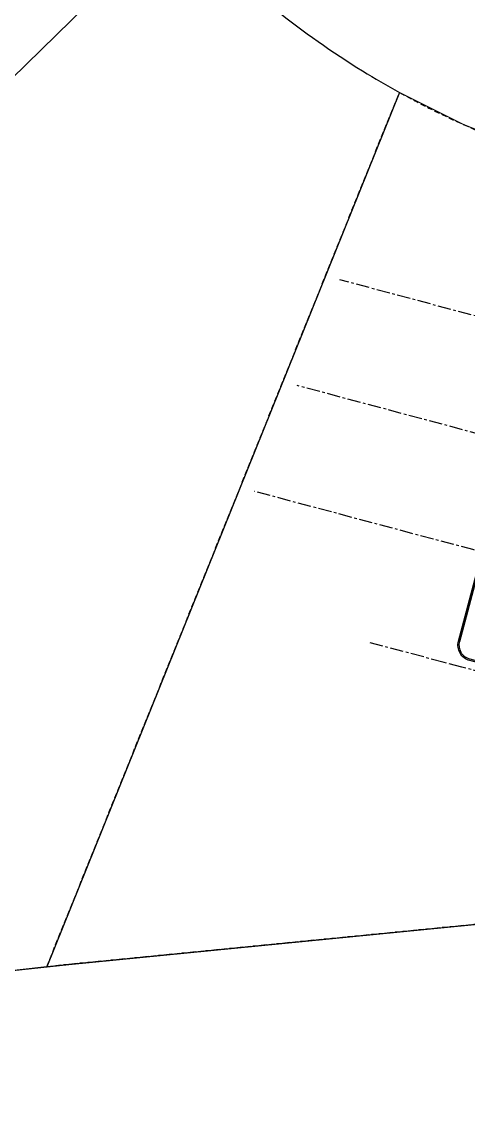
# Model space of a CAD drawing. Header units: metres. Extents: x 689715 to 690980, y 1005284 to 1006835.
# Drawn here: x 690348 to 690560, y 1005284 to 1005796 of the extents above; entities that cross this region are included whole.
import ezdxf

# ---------------------------------------------------------------- set-up
doc = ezdxf.new("R2010")
doc.units = ezdxf.units.M
doc.linetypes.add('CENTER', pattern=[2, 1.25, -0.25, 0.25, -0.25])
doc.linetypes.add('DASHED2', pattern=[0.375, 0.25, -0.125])
for name, color, linetype in [('_POLIGONO-FASE II-III', 7, 'Continuous'), ('C-CALLE-ACERA', 8, 'Continuous'), ('C-LOTE-LINEA', 230, 'Continuous'), ('CALLES-CENTRO', 2, 'CENTER'), ('G-Poligono efectivo', 40, 'Continuous'), ('POLIGONO EFECTIVO FIII', 6, 'Continuous')]:
    doc.layers.add(name, color=color, linetype=linetype)

msp = doc.modelspace()

# ---------------------------------------------------------------- linework, layer by layer
at = {"layer": '_POLIGONO-FASE II-III', "linetype": 'Continuous', "lineweight": -3}
for points in [[(689892.06, 1005704.257), (690338.276, 1005930.553), (690424.062, 1005842.8), (690430.905, 1005835.8, 0.0610247), (690509.709, 1005772.745, 0.0121779), (690527.163, 1005762.552), (690360.133, 1005348.607), (690322.134, 1005344.37), (690310.788, 1005342.265), (690274.717, 1005336.681), (690235.613, 1005325.536), (690229.787, 1005324.268), (690202.492, 1005310.04), (690183.587, 1005304.504), (690172.035, 1005302.36), (690147.273, 1005301.453), (690124.88, 1005312.699), (690101.341, 1005307.863), (690018.09, 1005284.454), (690012.303, 1005298.409), (689918.077, 1005525.64)], [(689972.112, 1005395.332), (690098.665, 1005519.049), (690104.274, 1005530.478), (690245.001, 1005668.051), (690251.135, 1005678.942), (690421.466, 1005845.456), (690424.062, 1005842.8), (690430.905, 1005835.8, 0.0610247), (690509.709, 1005772.745, 0.0121779), (690527.163, 1005762.552), (690360.133, 1005348.607), (690322.134, 1005344.37), (690310.788, 1005342.265), (690274.717, 1005336.681), (690235.613, 1005325.536), (690229.787, 1005324.268), (690202.492, 1005310.04), (690183.587, 1005304.504), (690172.035, 1005302.36), (690147.273, 1005301.453), (690124.88, 1005312.699), (690101.341, 1005307.863), (690018.09, 1005284.454), (690012.303, 1005298.409)]]:
    msp.add_lwpolyline(points, format="xyb", close=True, dxfattribs=at)
at = {"layer": 'C-CALLE-ACERA', "linetype": 'Continuous', "ltscale": 5}
for points in [[(690708.459, 1005454.148), (690560.434, 1005493.629, -0.4142136), (690555.12, 1005502.808), (690563.495, 1005534.21)], [(690708.58, 1005454.737), (690560.588, 1005494.208, -0.4142136), (690555.7, 1005502.654), (690564.075, 1005534.056)]]:
    msp.add_lwpolyline(points, format="xyb", dxfattribs=at)
at = {"layer": 'C-LOTE-LINEA', "linetype": 'DASHED2', "ltscale": 10}
msp.add_lwpolyline([(690594.722, 1005371.819), (690370.574, 1005349.771), (690360.133, 1005348.607), (690527.163, 1005762.552, 0.0609697), (690620.713, 1005724.923)], format="xyb", dxfattribs=at)
at = {"layer": 'CALLES-CENTRO', "linetype": 'CENTER', "ltscale": 5, "flags": 128}
for points in [[(690648.139, 1005634.07), (690590.117, 1005649.545), (690498.851, 1005673.888)], [(690634.326, 1005582.281), (690576.304, 1005597.756), (690478.66, 1005623.799)], [(690620.513, 1005530.491), (690562.491, 1005545.966), (690458.47, 1005573.71)]]:
    msp.add_lwpolyline(points, dxfattribs=at)
at = {"layer": 'CALLES-CENTRO', "linetype": 'CENTER', "ltscale": 5}
msp.add_lwpolyline([(690713.537, 1005448.654), (690657.185, 1005463.684), (690606.941, 1005477.085), (690556.698, 1005490.485), (690548.291, 1005492.727), (690512.562, 1005502.257)], dxfattribs=at)
at = {"layer": 'G-Poligono efectivo'}
msp.add_lwpolyline([(690344.038, 1005346.812), (690370.574, 1005349.771), (690594.722, 1005371.819), (690614.449, 1005374.867), (690627.182, 1005376.835), (690627.476, 1005376.701), (690627.835, 1005376.536), (690655.913, 1005365.014), (690676.779, 1005356.45), (690691.575, 1005351.243), (690703.65, 1005347.251), (690737.754, 1005334.989), (690764.899, 1005325.435)], dxfattribs=at)
at = {"layer": 'POLIGONO EFECTIVO FIII', "linetype": 'Continuous', "ltscale": 10, "const_width": 0.5}
msp.add_lwpolyline([(690594.722, 1005371.819), (690370.574, 1005349.771), (690360.133, 1005348.607), (690527.163, 1005762.552, 0.0609697), (690620.713, 1005724.923)], format="xyb", dxfattribs=at)

doc.saveas('drawing.dxf')
